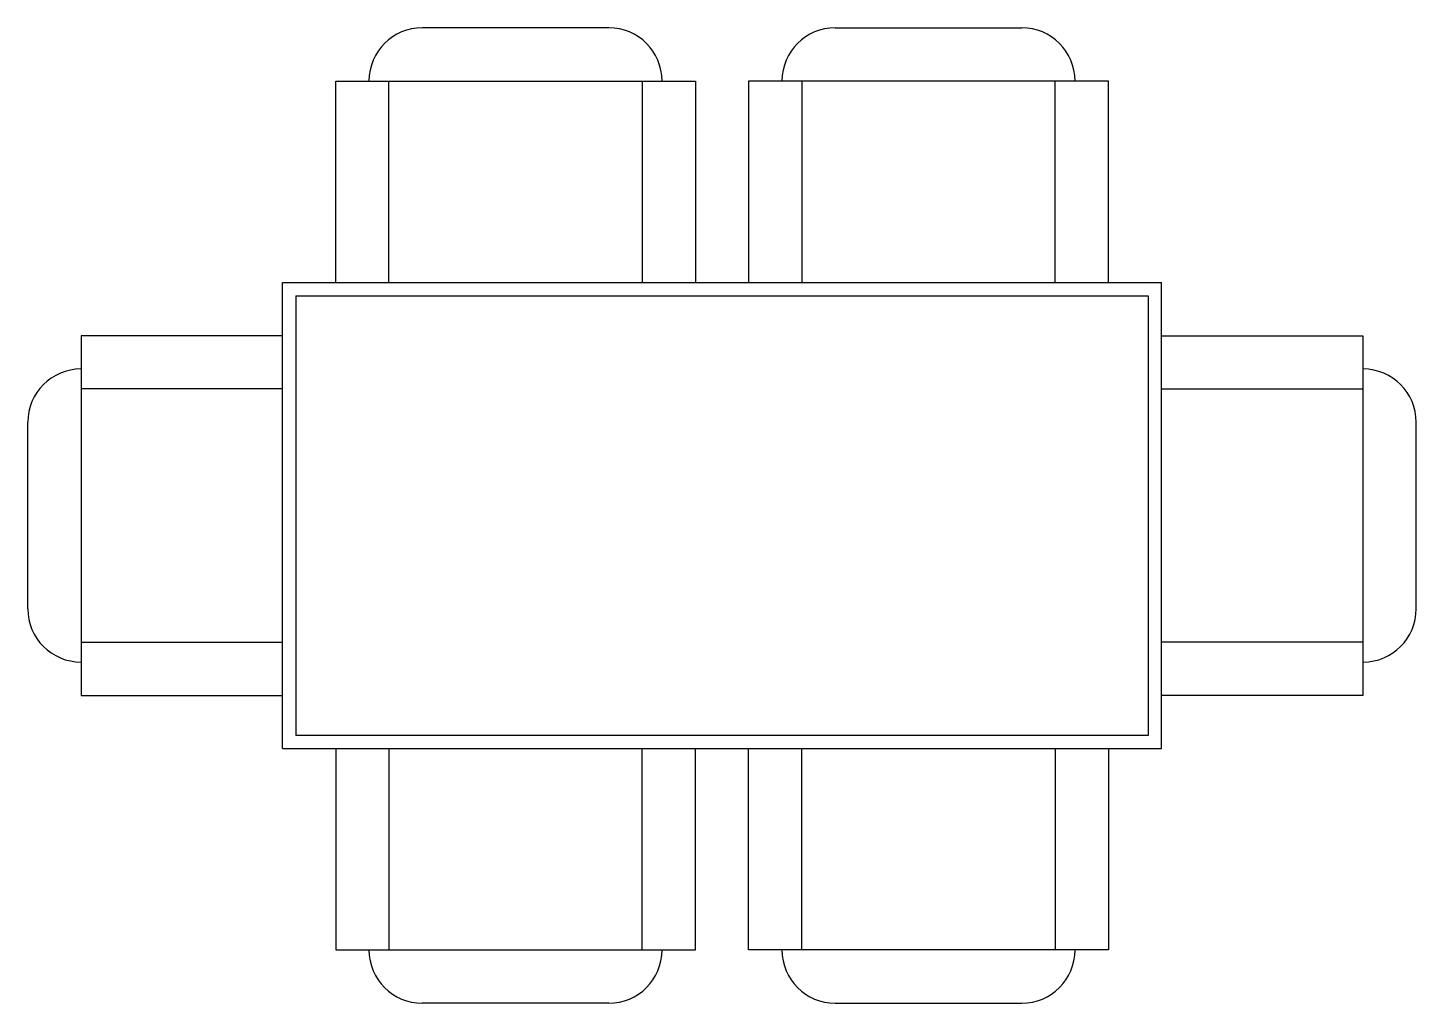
# Model space of a CAD drawing. Extents: x 655 to 864, y 284 to 431.
import ezdxf

# ---------------------------------------------------------------- set-up
doc = ezdxf.new("R2010")
doc.units = 0
doc.layers.get('0').update_dxf_attribs({"linetype": 'CONTINUOUS'})

msp = doc.modelspace()

# ---------------------------------------------------------------- linework, layer by layer
at = {"color": 0}
for p, q in [((742.64, 430.86), (714.64, 430.86)), ((776.64, 430.86), (804.64, 430.86)), ((701.64, 392.63), (701.64, 422.86)), ((701.64, 422.86), (755.64, 422.86)), ((709.64, 392.63), (709.64, 422.86)), ((747.64, 422.86), (747.64, 392.63)), ((755.64, 422.86), (755.64, 392.63)), ((817.64, 422.86), (763.64, 422.86)), ((763.64, 422.86), (763.64, 392.63)), ((771.64, 422.86), (771.64, 392.63)), ((809.64, 392.63), (809.64, 422.86)), ((817.64, 392.63), (817.64, 422.86)), ((693.64, 392.63), (825.64, 392.63)), ((693.64, 322.63), (693.64, 392.63)), ((825.64, 322.63), (825.64, 392.63)), ((695.64, 390.63), (823.64, 390.63)), ((695.64, 390.63), (695.64, 324.63)), ((823.64, 390.63), (823.64, 324.63)), ((663.42, 384.63), (663.42, 330.63)), ((693.64, 384.63), (663.42, 384.63)), ((825.64, 384.63), (855.86, 384.63)), ((855.86, 384.63), (855.86, 330.63)), ((693.64, 376.63), (663.42, 376.63)), ((825.64, 376.63), (855.86, 376.63)), ((655.42, 343.63), (655.42, 371.63)), ((863.86, 343.63), (863.86, 371.63)), ((663.42, 338.63), (693.64, 338.63)), ((855.86, 338.63), (825.64, 338.63)), ((663.42, 330.63), (693.64, 330.63)), ((855.86, 330.63), (825.64, 330.63)), ((823.64, 324.63), (695.64, 324.63)), ((693.64, 322.63), (825.64, 322.63)), ((701.64, 322.63), (701.64, 292.41)), ((709.64, 322.63), (709.64, 292.41)), ((747.64, 292.41), (747.64, 322.63)), ((755.64, 292.41), (755.64, 322.63)), ((763.64, 292.41), (763.64, 322.63)), ((771.64, 292.41), (771.64, 322.63)), ((809.64, 322.63), (809.64, 292.41)), ((817.64, 322.63), (817.64, 292.41)), ((701.64, 292.41), (755.64, 292.41)), ((817.64, 292.41), (763.64, 292.41)), ((742.64, 284.41), (714.64, 284.41)), ((776.64, 284.41), (804.64, 284.41))]:
    msp.add_line(p, q, dxfattribs=at)
for centre, start, end in [((714.64, 422.86), 90, 180), ((742.64, 422.86), 0, 90), ((776.64, 422.86), 90, 180), ((804.64, 422.86), 0, 90), ((663.42, 371.63), 90, 180), ((855.86, 371.63), 360, 90), ((663.42, 343.63), 180, 270), ((855.86, 343.63), 270, 0), ((714.64, 292.41), 180, 270), ((742.64, 292.41), 270, 360), ((776.64, 292.41), 180, 270), ((804.64, 292.41), 270, 0)]:
    msp.add_arc(centre, 8, start, end, dxfattribs=at)

doc.saveas('drawing.dxf')
